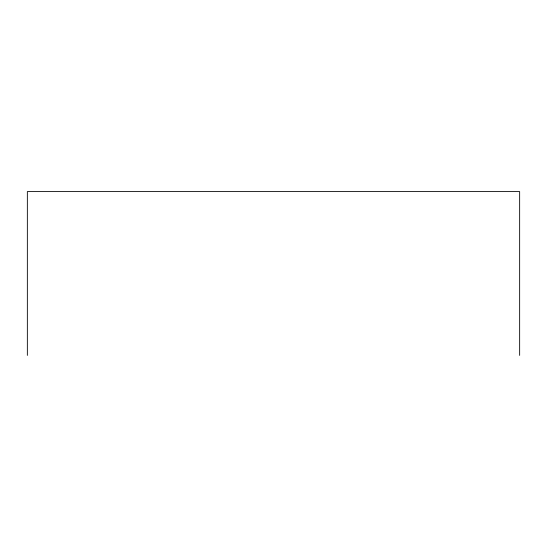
<?xml version="1.0" encoding="UTF-8"?>
<svg xmlns="http://www.w3.org/2000/svg" width="547" height="547" viewBox="0 0 547 547"><rect width="100%" height="100%" fill="white"/><g stroke="black" fill="none" stroke-linecap="round" stroke-linejoin="round"><path stroke-width="0.82" d="M519.65 355.406L519.65 191.594L27.35 191.594L27.35 355.406"/></g></svg>
